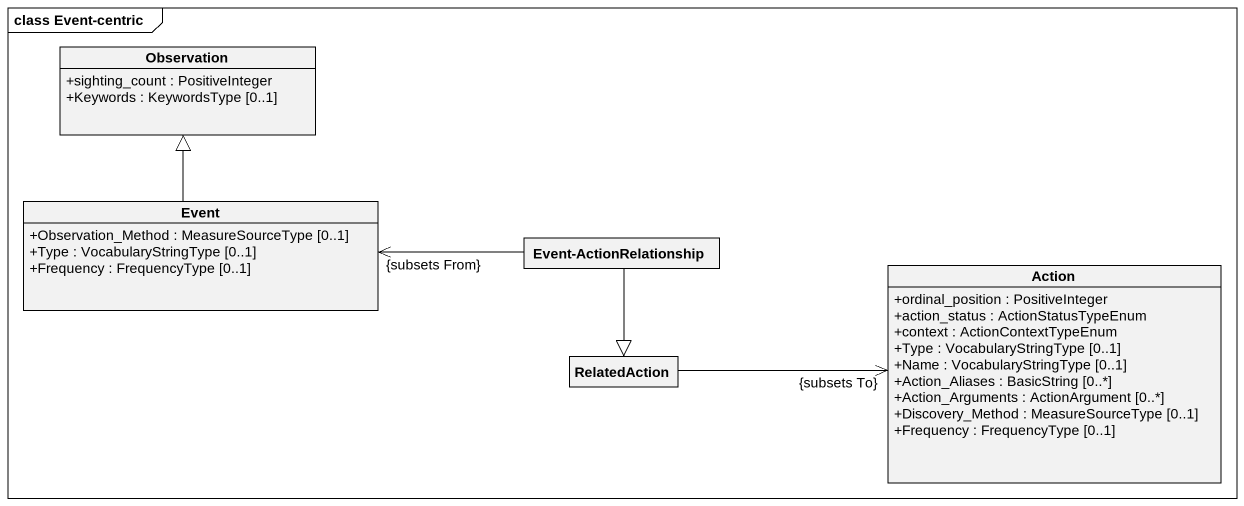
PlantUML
@startuml
mainframe class Event-centric
hide circle
hide empty members
skinparam classAttributeIconSize 0
class Observation {
  +sighting_count : PositiveInteger
  +Keywords : KeywordsType [0..1]
}
class Event {
  +Observation_Method : MeasureSourceType [0..1]
  +Type : VocabularyStringType [0..1]
  +Frequency : FrequencyType [0..1]
}
class "Event-ActionRelationship" as Event_ActionRelationship
class "Action" as Action_ {
  +ordinal_position : PositiveInteger
  +action_status : ActionStatusTypeEnum
  +context : ActionContextTypeEnum
  +Type : VocabularyStringType [0..1]
  +Name : VocabularyStringType [0..1]
  +Action_Aliases : BasicString [0..*]
  +Action_Arguments : ActionArgument [0..*]
  +Discovery_Method : MeasureSourceType [0..1]
  +Frequency : FrequencyType [0..1]
}
class RelatedAction
Event -up-|> Observation
Event_ActionRelationship -left-> "{subsets From}" Event
Event_ActionRelationship --|> RelatedAction
RelatedAction -right-> "{subsets To}" Action_
@enduml
